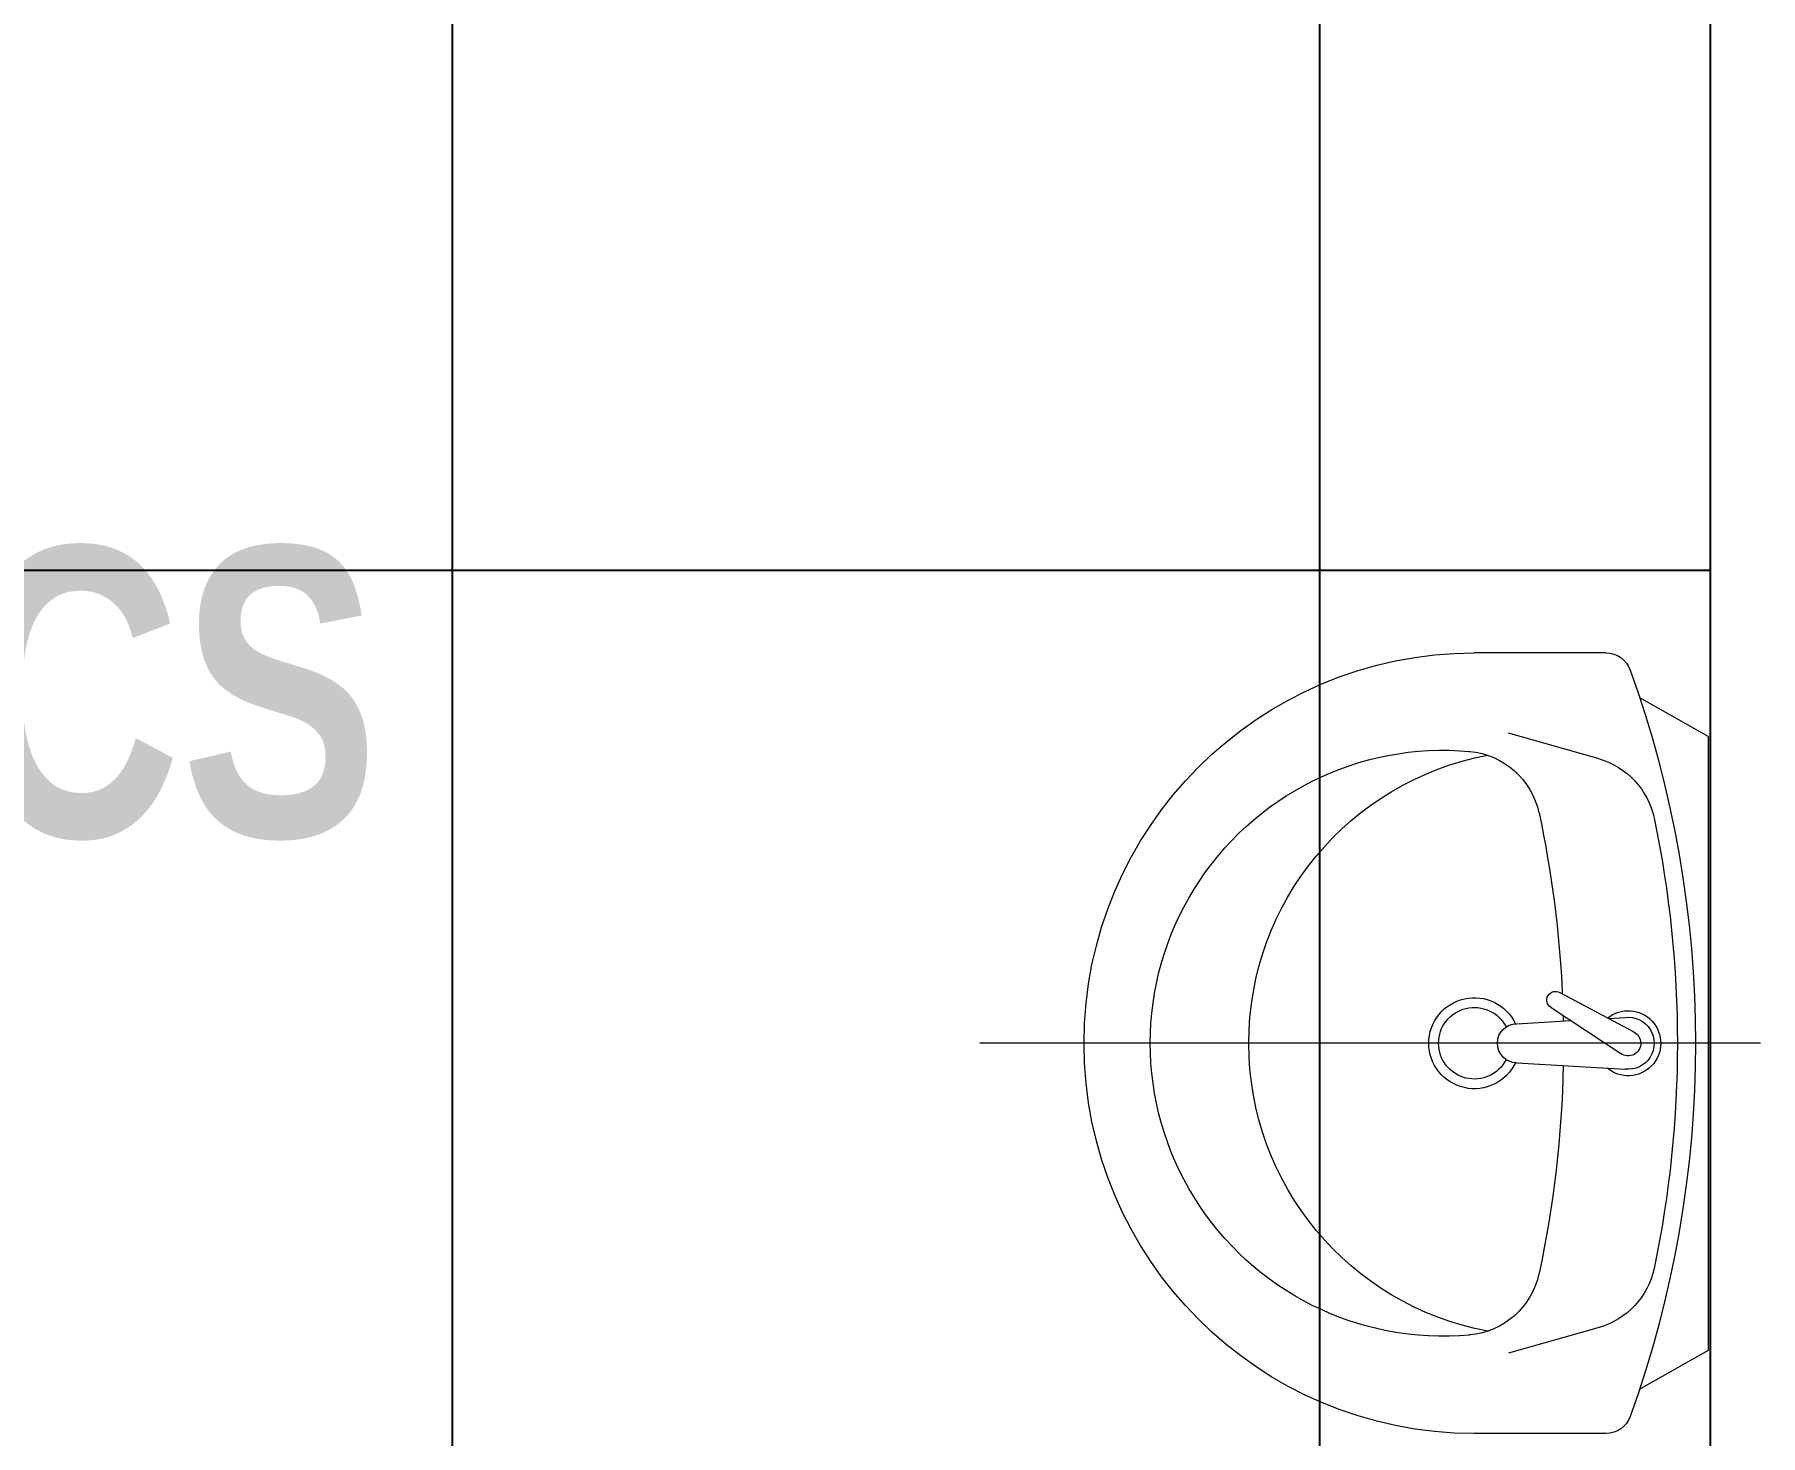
# Model space of a CAD drawing. Extents: x -560814 to 57327, y -29287 to 19916.
# Drawn here: x 37317 to 38511, y -10429 to -9460 of the extents above; entities that cross this region are included whole.
import ezdxf

# ---------------------------------------------------------------- set-up
doc = ezdxf.new("R2010")
doc.units = 0
doc.header["$LTSCALE"] = 0.25
doc.linetypes.add('DASHDOT', pattern=[25.4, 12.7, -6.35, 0, -6.35])
for name, color, linetype, lineweight in [('01-First Floor$0$72_EGR_BASE_TEXT', 252, 'Continuous', 5), ('01-First Floor$0$SANIT', 250, 'Continuous', 5), ('01-First Floor$0$Walls', 251, 'Continuous', 5), ('E-LITE-CLNG-CNDT', 6, 'DASHDOT', 35)]:
    doc.layers.add(name, color=color, linetype=linetype, lineweight=lineweight)
doc.layers.add('01-First Floor$0$FALSE CEILING', color=251, linetype='Continuous')
doc.styles.add('01-First Floor$0$X3G_ENTITY_9EC9', font='swisscl.ttf', dxfattribs={"height": 0.2})

# ---------------------------------------------------------------- blocks, each defined once
blk = doc.blocks.new('01-First Floor$0$lav-manta 60')
at = {"layer": '01-First Floor$0$SANIT'}
for p, q in [((0, 0.04), (0, -0.56)), ((-0.2658, -0.0529), (-0.2358, 0)), ((-0.2358, 0), (0.2358, 0)), ((0.2658, -0.0529), (0.2358, 0)), ((-0.015, -0.1473), (-0.0199, -0.064)), ((0.0389, -0.1142), (0.0087, -0.0575)), ((0.0191, -0.077), (0.0199, -0.064)), ((-0.3, -0.0789), (-0.3, -0.18)), ((0.0274, -0.121), (-0.0078, -0.0673)), ((0.3, -0.0789), (0.3, -0.18)), ((-0.2185, -0.0841), (-0.2383, -0.1537)), ((0.2185, -0.0841), (0.2383, -0.1537)), ((0.015, -0.1473), (0.0174, -0.1057))]:
    blk.add_line(p, q, dxfattribs=at)
for centre, radius, start, end in [((0, -0.8557), 0.8457, 70.1771, 109.8229), ((0, -0.8696), 0.8457, 78.1914, 101.8086), ((0, -0.0617), 0.025, 320.7474, 220.368), ((-0.1608, -0.1006), 0.06, 101.8086, 164.0794), ((0, -0.0617), 0.02, 353.2671, 186.682), ((0, -0.0617), 0.00966, 25.4127, 215.9577), ((0.1608, -0.1006), 0.06, 15.9206, 78.1914), ((-0.28, -0.0789), 0.02, 109.8229, 180), ((0.28, -0.0789), 0.02, 0, 70.1771), ((0, -0.9572), 0.8457, 91.1572, 102.0883), ((0, -0.9572), 0.8457, 88.5486, 88.844), ((0.0332, -0.1176), 0.00666, 210.6852, 30.6852), ((0, -0.9572), 0.8457, 77.9117, 87.4274), ((-0.1645, -0.189), 0.06, 102.0883, 174.8142), ((0.1645, -0.189), 0.06, 5.1858, 77.9117), ((0, -0.18), 0.035, 115.3106, 64.6894), ((0, -0.18), 0.0275, 117.1496, 62.8504), ((0, -0.1473), 0.015, 180, 0), ((0, -0.1282), 0.2252, 190.6097, 349.3903), ((0, -0.18), 0.3, 180, 0), ((0, -0.2039), 0.2252, 174.8142, 5.1858)]:
    blk.add_arc(centre, radius, start, end, dxfattribs=at)
blk = doc.blocks.new('01-First Floor')
at = {"layer": '01-First Floor$0$FALSE CEILING', "linetype": 'Continuous'}
for p, q in [((37606, -12830), (37606, -8830)), ((38206, -12830), (38206, -8830)), ((34976, -9830), (38476, -9830))]:
    blk.add_line(p, q, dxfattribs=at)
at = {"layer": '01-First Floor$0$FALSE CEILING'}
blk.add_lwpolyline([(34976, -12830), (34976, -10710), (34976, -10710), (34976, -8830), (38476, -8830), (38476, -12830), (34976, -12830)], dxfattribs=at)
at = {"layer": '01-First Floor$0$Walls'}
blk.add_line((38476, -8830), (38476, -12830), dxfattribs=at)
at = {"layer": '01-First Floor$0$SANIT', "xscale": -900.000000000201, "yscale": 900.000000000201, "zscale": 900.000000000201, "rotation": 270}
blk.add_blockref('01-First Floor$0$lav-manta 60', (38474.9, -10157.3), dxfattribs=at)
at = {"layer": '01-First Floor$0$72_EGR_BASE_TEXT', "insert": (36780.6, -9814.3, 0), "char_height": 200, "attachment_point": 2, "style": '01-First Floor$0$X3G_ENTITY_9EC9'}
blk.add_mtext('{\\fSwis721 LtCn BT|b1|i0|c0|p34;URODYNAMICS}', dxfattribs=at)

msp = doc.modelspace()

# ---------------------------------------------------------------- block references
at = {"layer": 'E-LITE-CLNG-CNDT'}
msp.add_blockref('01-First Floor', (0, 0), dxfattribs=at)

doc.saveas('drawing.dxf')
